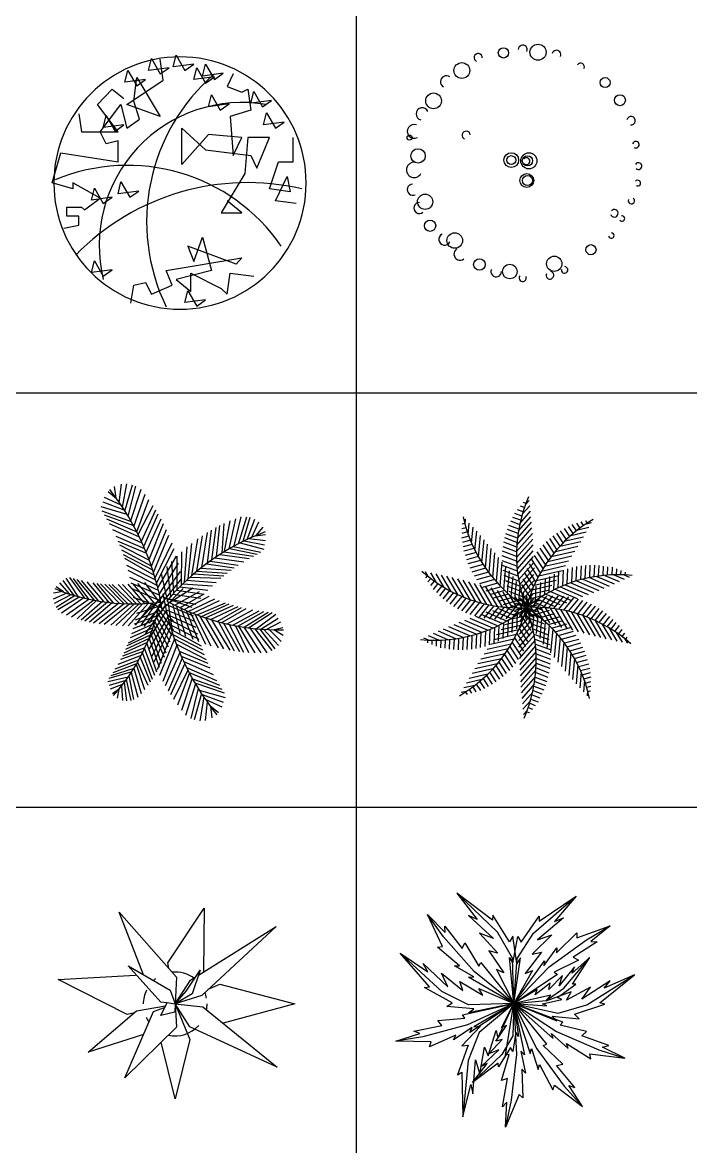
# Model space of a CAD drawing. Header units: inches. Extents: x 7658 to 73799, y 48 to 40262.
# Drawn here: x 23984 to 28071, y 12526 to 19400 of the extents above; entities that cross this region are included whole.
import ezdxf

# ---------------------------------------------------------------- set-up
doc = ezdxf.new("R2010")
doc.units = ezdxf.units.IN
doc.layers.add('www.cad-blocks.net', color=7, linetype='Continuous')

# ---------------------------------------------------------------- blocks, each defined once
blk = doc.blocks.new('A$C516926BB')
for p, q in [((14.6381, 38.5194), (14.6381, 0)), ((0, 16.441), (60.3118, 16.441)), ((0, 13.9072), (62.4121, 13.9072))]:
    blk.add_line(p, q)
blk = doc.blocks.new('A$C65C54F3B')
for p, q in [((0.5896, 1.4597), (0.6077, 1.5322)), ((0.6077, 1.5322), (0.6618, 1.4384)), ((0.6799, 1.4), (0.6618, 1.5279)), ((0.7401, 1.481), (0.7581, 1.5535)), ((0.7581, 1.5535), (0.8123, 1.4597)), ((0.4452, 1.3872), (0.4633, 1.4597)), ((0.4633, 1.4597), (0.5174, 1.3659)), ((0.716, 1.4767), (0.5896, 1.4597)), ((0.6618, 1.4384), (0.716, 1.4767)), ((0.8664, 1.498), (0.7401, 1.481)), ((0.8123, 1.4597), (0.8664, 1.498)), ((0.8664, 1.4043), (0.8845, 1.4767)), ((0.8845, 1.4767), (0.9386, 1.3829)), ((0.9206, 1.4256), (0.9386, 1.498)), ((0.9386, 1.498), (0.9928, 1.4043)), ((0.5716, 1.4043), (0.4452, 1.3872)), ((0.4573, 1.2508), (0.6799, 1.4)), ((0.4994, 1.2721), (0.5174, 1.417)), ((0.5174, 1.417), (0.6618, 1.1783)), ((0.5174, 1.3659), (0.5716, 1.4043)), ((0.9928, 1.4213), (0.8664, 1.4043)), ((1.0469, 1.4426), (0.9206, 1.4256)), ((0.9386, 1.3829), (0.9928, 1.4213)), ((0.9928, 1.4043), (1.0469, 1.4426)), ((1.1071, 1.4384), (1.071, 1.3616)), ((0.2768, 1.2508), (0.367, 1.3446)), ((0.367, 1.3446), (0.4392, 1.2892)), ((0.9567, 1.238), (0.9747, 1.3105)), ((0.9747, 1.3105), (1.0289, 1.2167)), ((1.071, 1.3616), (1.1612, 1.3275)), ((1.1612, 1.3275), (1.1973, 1.3446)), ((1.1973, 1.3446), (1.2154, 1.2167)), ((1.2154, 1.2593), (1.2334, 1.3318)), ((1.2334, 1.3318), (1.2876, 1.238)), ((0.4031, 1.0845), (0.2768, 1.2508)), ((0.2948, 1.0845), (0.4212, 1.2508)), ((0.4212, 1.2508), (0.4573, 1.1058)), ((0.6618, 1.1783), (0.4573, 1.2508)), ((0.5355, 1.1613), (0.4994, 1.2721)), ((1.083, 1.255), (0.9567, 1.238)), ((1.0289, 1.2167), (1.083, 1.255)), ((1.3417, 1.2764), (1.2154, 1.2593)), ((1.2876, 1.238), (1.3417, 1.2764)), ((0.1625, 1.1954), (0.1805, 1.0845)), ((0.3129, 1.1101), (0.3309, 1.1826)), ((0.3309, 1.1826), (0.3851, 1.0888)), ((1.2154, 1.2167), (1.089, 1.1783)), ((1.089, 1.1783), (1.1071, 0.9396)), ((1.2936, 1.1272), (1.3116, 1.1996)), ((1.3116, 1.1996), (1.3658, 1.1058)), ((0.4392, 1.1272), (0.3129, 1.1101)), ((0.3851, 1.0888), (0.4392, 1.1272)), ((0.4573, 1.1058), (0.5355, 1.1613)), ((0.7942, 0.8842), (0.7942, 1.1058)), ((0.7942, 1.1058), (0.9386, 0.9737)), ((1.4199, 1.1442), (1.2936, 1.1272)), ((1.3658, 1.1058), (1.4199, 1.1442)), ((0.1805, 1.0845), (0.4031, 1.0845)), ((0.3309, 1.012), (0.2948, 1.0845)), ((0.9567, 1.0675), (0.7942, 0.8842)), ((1.1612, 1.0504), (0.9567, 1.0675)), ((1.1071, 0.9396), (1.1612, 1.0504)), ((1.1973, 1.0504), (1.1793, 0.8287)), ((1.3297, 1.0504), (1.1973, 1.0504)), ((1.2515, 0.8628), (1.3297, 1.0504)), ((1.4741, 0.9012), (1.4741, 1.0504)), ((0.4031, 1.0291), (0.3309, 1.012)), ((0.4031, 0.9012), (0.4031, 1.0291)), ((0.9386, 0.9737), (1.2154, 0.9396)), ((0, 0.7733), (0.0542, 0.9566)), ((0.0542, 0.9566), (0.4031, 0.9012)), ((1.2154, 0.9396), (1.2515, 0.8628)), ((1.3297, 0.7349), (1.3838, 0.9012)), ((1.3838, 0.9012), (1.4741, 0.9012)), ((1.1793, 0.8287), (1.0349, 0.59)), ((0.1264, 0.7349), (0, 0.7733)), ((0.2948, 0.6795), (0.1264, 0.7733)), ((0.1264, 0.7733), (0.1264, 0.7349)), ((0.4031, 0.7051), (0.4212, 0.7776)), ((0.4212, 0.7776), (0.4753, 0.6838)), ((1.3658, 0.6625), (1.438, 0.8117)), ((1.438, 0.8117), (1.456, 0.7179)), ((0.2407, 0.6667), (0.2587, 0.7392)), ((0.2587, 0.7392), (0.3129, 0.6454)), ((0.5295, 0.7222), (0.4031, 0.7051)), ((0.4753, 0.6838), (0.5295, 0.7222)), ((1.456, 0.7179), (1.3297, 0.7349)), ((0.0903, 0.6241), (0.1805, 0.6241)), ((0.0903, 0.5687), (0.0903, 0.6241)), ((0.1805, 0.6241), (0.1986, 0.607)), ((0.1986, 0.607), (0.2948, 0.6795)), ((0.367, 0.6838), (0.2407, 0.6667)), ((0.3129, 0.6454), (0.367, 0.6838)), ((1.1612, 0.59), (1.071, 0.6625)), ((1.4921, 0.6454), (1.3658, 0.6625)), ((0.1625, 0.5687), (0.0903, 0.5687)), ((0.1625, 0.5133), (0.1625, 0.5687)), ((1.0349, 0.59), (1.1612, 0.59)), ((0.0722, 0.4962), (0.1625, 0.5133)), ((0.8664, 0.2916), (0.9206, 0.4408)), ((0.9206, 0.4408), (0.9747, 0.2362)), ((0.8303, 0.3854), (0.8664, 0.2916)), ((1.1251, 0.2745), (0.8303, 0.3854)), ((0.2407, 0.2234), (0.2587, 0.2958)), ((0.2587, 0.2958), (0.3129, 0.202)), ((0.6979, 0.2362), (1.1612, 0.3129)), ((1.1612, 0.3129), (1.1251, 0.2745)), ((0.367, 0.2404), (0.2407, 0.2234)), ((0.3129, 0.202), (0.367, 0.2404)), ((0.734, 0.1466), (0.6979, 0.2362)), ((0.9747, 0.2362), (0.7581, 0.1807)), ((0.8484, 0.1083), (0.8484, 0.2191)), ((0.8484, 0.2191), (1.0349, 0.1253)), ((1.071, 0.0912), (1.089, 0.2191)), ((1.089, 0.2191), (1.2334, 0.202)), ((0.4813, 0.0358), (0.4994, 0.1466)), ((0.4994, 0.1466), (0.5716, 0.1637)), ((0.5716, 0.1637), (0.6077, 0.0912)), ((0.6077, 0.0912), (0.734, 0.1466)), ((0.7581, 0.1807), (0.8484, 0.1083)), ((0.8123, 0.04), (0.8303, 0.1125)), ((0.8303, 0.1125), (0.8845, 0.0187)), ((1.0349, 0.1253), (1.071, 0.0912)), ((0.9386, 0.0571), (0.8123, 0.04)), ((0.8845, 0.0187), (0.9386, 0.0571))]:
    blk.add_line(p, q)
for centre, major_axis, start_param, end_param in [((0.7822, 0.7714), (0.7716, 0), -0.000001, 6.283184), ((1.7695, 0.5351), (1.1913, 0), 2.280982, 3.59387), ((1.1621, 0.3893), (-0.8744, 0), 4.540484, 6.523969), ((0.4606, -0.2644), (1.1438, 0), 0.604136, 1.968033), ((1.1941, -0.6902), (-1.4638, 0), 4.482102, 5.5121)]:
    blk.add_ellipse(centre, major_axis=major_axis, ratio=1, start_param=start_param, end_param=end_param)
blk = doc.blocks.new('A$C14092DE7')
for centre, major_axis, start_param, end_param in [((0.7109, 1.4181), (-0.0193, 0.0193), 3.481527, 7.024514), ((0.8045, 1.402), (-0.0348, 0.0348), 3.926991, 10.210176), ((0.4385, 1.369), (0.0177, 0.0177), 5.438541, 9.815015), ((0.593, 1.3977), (0.0222, 0.0222), 5.497787, 11.780972), ((0.9173, 1.3863), (0.0193, 0.0193), 5.117489, 8.37672), ((0.3383, 1.2899), (-0.0341, 0.0341), 3.926991, 10.210176), ((1.0657, 1.3136), (-0.0157, 0.0157), 3.420756, 6.561389), ((0.2436, 1.2221), (-0.0254, 0.0254), -1.419355, 1.846653), ((1.2147, 1.2166), (0.0216, 0.0216), 5.497787, 11.780972), ((0.1656, 1.1044), (-0.0341, 0.0341), 3.926991, 10.210176), ((1.3053, 1.1087), (0.0238, 0.0238), 5.497787, 11.780972), ((0.0965, 1.0246), (0.0266, 0.0266), 5.910114, 9.978279), ((0.0467, 0.918), (-0.0301, 0.0301), -1.151412, 2.833306), ((1.3739, 0.9833), (0.0182, 0.0182), 3.779553, 8.457373), ((0.0188, 0.8801), (0.011, 0.011), 5.497787, 11.780972), ((0.3654, 0.8943), (0.0176, 0.0176), 5.623207, 9.800094), ((1.4026, 0.8366), (-0.0142, 0.0142), 1.78317, 6.832441), ((0.0706, 0.768), (0.0311, 0.0311), 5.497787, 11.780972), ((0.6405, 0.7421), (0.0319, 0.0319), 5.497787, 11.780972), ((0.6405, 0.7421), (-0.0193, 0.0193), 3.926991, 10.210176), ((0.7484, 0.7378), (-0.0348, 0.0348), 3.926991, 10.210176), ((0.7398, 0.7378), (0.0222, 0.0222), 5.497787, 11.780972), ((0.7333, 0.7356), (0.0151, 0.0151), 3.141141, 7.854433), ((0.0467, 0.6824), (-0.0331, 0.0331), -0.834856, 3.431205), ((1.4182, 0.7059), (-0.0146, 0.0146), 1.641005, 6.543568), ((0.7355, 0.617), (-0.03, 0.03), 3.926991, 10.210176), ((0.7398, 0.617), (-0.0216, 0.0216), 3.926991, 10.210176), ((1.4138, 0.6016), (0.0123, 0.0123), 3.37553, 7.950636), ((0.0389, 0.5615), (-0.0241, 0.0241), -0.7019, 2.794352), ((0.0792, 0.4492), (0.0241, 0.0241), 0.7854, 4.613612), ((0.1138, 0.4876), (-0.0329, 0.0329), 3.926991, 10.210176), ((1.3754, 0.4939), (-0.0137, 0.0137), 0.434876, 4.833633), ((1.2711, 0.4168), (-0.0162, 0.0162), 1.08913, 6.369721), ((0.144, 0.3409), (-0.0246, 0.0246), 3.926991, 10.210176), ((1.3183, 0.3855), (-0.0116, 0.0116), 1.445753, 5.764183), ((0.2334, 0.2577), (-0.025, 0.025), -0.315685, 3.458182), ((0.2951, 0.2504), (0.0336, 0.0336), 5.497787, 11.780972), ((1.2524, 0.281), (-0.0119, 0.0119), 1.075233, 5.428388), ((1.1283, 0.1943), (-0.022, 0.022), 3.926991, 10.210176), ((0.3275, 0.1669), (-0.0263, 0.0263), -0.23444, 3.046591), ((0.4462, 0.1037), (-0.0252, 0.0252), 3.926991, 10.210176), ((0.9038, 0.108), (0.033, 0.033), 5.497787, 11.780972), ((0.5482, 0.0595), (0.0225, 0.0225), 1.900861, 5.531305), ((0.6318, 0.0606), (0.0318, 0.0318), 5.497787, 11.780972), ((0.9668, 0.0709), (0.0141, 0.0141), 2.225444, 6.977139), ((0.7106, 0.0221), (-0.0157, 0.0157), 0.182582, 4.30869), ((0.8774, 0.0378), (-0.0164, 0.0164), 0.350664, 5.2883)]:
    blk.add_ellipse(centre, major_axis=major_axis, ratio=1, start_param=start_param, end_param=end_param)
blk = doc.blocks.new('A$C700C11DB')
for p, q in [((0.4047, 1.3352), (0.419, 1.4477)), ((0.4248, 1.3055), (0.4506, 1.4498)), ((0.4398, 1.2823), (0.485, 1.4438)), ((0.3887, 1.3578), (0.3365, 1.3999)), ((0.3854, 1.3605), (0.3765, 1.4327)), ((0.4588, 1.2518), (0.5055, 1.4358)), ((0.475, 1.2242), (0.538, 1.4163)), ((0.4948, 1.189), (0.5628, 1.3851)), ((0.4528, 1.2615), (0.2948, 1.3088)), ((0.4358, 1.2887), (0.3061, 1.3367)), ((0.4161, 1.3185), (0.3152, 1.3657)), ((0.5118, 1.1566), (0.5865, 1.353)), ((0.5203, 1.1398), (0.6112, 1.3172)), ((0.4792, 1.2169), (0.3, 1.281)), ((0.4932, 1.1919), (0.3148, 1.2577)), ((0.5399, 1.0992), (0.6286, 1.29)), ((0.5552, 1.065), (0.6429, 1.2662)), ((1.1086, 1.0695), (1.1511, 1.2482)), ((1.1343, 1.0831), (1.1855, 1.2479)), ((1.1635, 1.0977), (1.2053, 1.2444)), ((0.5136, 1.1531), (0.3292, 1.2337)), ((0.5286, 1.1231), (0.3455, 1.205)), ((0.5694, 1.0312), (0.661, 1.2345)), ((0.5868, 0.9866), (0.6753, 1.2073)), ((0.6012, 0.9465), (0.6938, 1.1696)), ((0.9708, 0.9842), (0.9985, 1.1818)), ((0.999, 1.0034), (1.0209, 1.1934)), ((1.0334, 1.0256), (1.0473, 1.2062)), ((1.048, 1.0346), (1.0834, 1.2223)), ((1.0766, 1.0515), (1.117, 1.2358)), ((1.1862, 1.1086), (1.2348, 1.2327)), ((1.2159, 1.122), (1.2582, 1.2161)), ((1.2429, 1.1325), (1.2841, 1.1842)), ((0.5458, 1.0862), (0.3656, 1.167)), ((0.5606, 1.0526), (0.3853, 1.1264)), ((0.6144, 0.9059), (0.7088, 1.1362)), ((0.8493, 0.889), (0.8856, 1.1123)), ((0.8789, 0.9142), (0.9132, 1.1311)), ((0.909, 0.9384), (0.9454, 1.1516)), ((0.9438, 0.9648), (0.9694, 1.1658)), ((1.1697, 1.1007), (1.293, 1.0764)), ((1.1991, 1.1145), (1.2997, 1.1031)), ((1.239, 1.1319), (1.2995, 1.1398)), ((0.5727, 1.0231), (0.3982, 1.0974)), ((0.5894, 0.9797), (0.4079, 1.0744)), ((0.6012, 0.9465), (0.4199, 1.0441)), ((0.6242, 0.8734), (0.7281, 1.0885)), ((0.6332, 0.8407), (0.741, 1.0527)), ((0.7851, 0.8293), (0.7872, 1.0337)), ((0.8038, 0.8474), (0.821, 1.063)), ((0.8263, 0.8685), (0.848, 1.0845)), ((1.0449, 1.0327), (1.2262, 1.0075)), ((1.0792, 1.053), (1.2487, 1.0192)), ((1.102, 1.0658), (1.2712, 1.0303)), ((1.1436, 1.0878), (1.2885, 1.0494)), ((0.6099, 0.9202), (0.4302, 1.0159)), ((0.6196, 0.889), (0.4383, 0.9921)), ((0.6403, 0.8129), (0.7559, 1.0059)), ((0.6495, 0.7733), (0.7673, 0.9644)), ((0.7392, 0.7818), (0.7256, 0.9735)), ((0.7591, 0.803), (0.7587, 1.007)), ((0.9608, 0.9771), (1.1317, 0.951)), ((0.9882, 0.9962), (1.1662, 0.9731)), ((1.0191, 1.0165), (1.1999, 0.993)), ((0.628, 0.8599), (0.4512, 0.9505)), ((0.6368, 0.8271), (0.46, 0.9186)), ((0.656, 0.742), (0.779, 0.914)), ((0.7005, 0.7382), (0.6631, 0.9009)), ((0.7208, 0.7615), (0.6984, 0.9435)), ((0.8596, 0.8979), (1.0444, 0.8867)), ((0.8789, 0.9142), (1.0658, 0.9036)), ((0.9038, 0.9343), (1.0894, 0.9215)), ((0.9374, 0.9601), (1.1079, 0.9347)), ((0.1007, 0.7756), (0.0404, 0.8439)), ((0.1287, 0.767), (0.0611, 0.8577)), ((0.1539, 0.7599), (0.0803, 0.873)), ((0.195, 0.7495), (0.1034, 0.8753)), ((0.2179, 0.7443), (0.1251, 0.8692)), ((0.2531, 0.7372), (0.1472, 0.8634)), ((0.2801, 0.7324), (0.1735, 0.8572)), ((0.313, 0.7274), (0.208, 0.8502)), ((0.3428, 0.7236), (0.2444, 0.8441)), ((0.3687, 0.7208), (0.2701, 0.8406)), ((0.4066, 0.7178), (0.2904, 0.8383)), ((0.4355, 0.7162), (0.317, 0.836)), ((0.4581, 0.7154), (0.3415, 0.8344)), ((0.4849, 0.715), (0.3621, 0.8335)), ((0.5096, 0.7151), (0.3977, 0.833)), ((0.5374, 0.7158), (0.4248, 0.8334)), ((0.5622, 0.7169), (0.4597, 0.835)), ((0.644, 0.7977), (0.4702, 0.8771)), ((0.6506, 0.7684), (0.4779, 0.8407)), ((0.5867, 0.7185), (0.4901, 0.8374)), ((0.6173, 0.7211), (0.5175, 0.8403)), ((0.6507, 0.7248), (0.5605, 0.8464)), ((0.6616, 0.7124), (0.7873, 0.8702)), ((0.7945, 0.8386), (0.975, 0.8255)), ((0.8169, 0.8598), (0.997, 0.846)), ((0.8373, 0.8784), (1.0268, 0.8721)), ((0.085, 0.7807), (0, 0.7434)), ((0.0607, 0.79), (0.002, 0.7803)), ((0.1129, 0.7717), (0.0057, 0.7182)), ((0.1347, 0.7653), (0.0183, 0.6925)), ((0.0636, 0.788), (0.0185, 0.8193)), ((0.163, 0.7575), (0.0293, 0.6783)), ((0.6581, 0.7316), (0.4839, 0.8075)), ((0.6731, 0.7686), (0.5459, 0.6361)), ((0.6672, 0.6789), (0.7958, 0.81)), ((0.6752, 0.7563), (0.8495, 0.6944)), ((0.7123, 0.7233), (0.854, 0.8139)), ((0.7327, 0.7747), (0.9037, 0.7507)), ((0.7455, 0.7063), (0.8963, 0.7905)), ((0.7559, 0.7996), (0.9241, 0.7736)), ((0.775, 0.8192), (0.9474, 0.7982)), ((0.7762, 0.6914), (0.9236, 0.7767)), ((0.801, 0.6801), (0.9542, 0.7622)), ((0.1884, 0.7511), (0.0522, 0.6573)), ((0.2206, 0.7437), (0.0824, 0.645)), ((0.2499, 0.7378), (0.113, 0.6338)), ((0.2651, 0.735), (0.1468, 0.6227)), ((0.3015, 0.729), (0.1722, 0.6154)), ((0.3319, 0.7249), (0.1941, 0.6096)), ((0.3616, 0.7215), (0.2232, 0.6028)), ((0.4007, 0.7182), (0.2478, 0.5978)), ((0.4355, 0.7162), (0.2817, 0.592)), ((0.4704, 0.7152), (0.3115, 0.5879)), ((0.4982, 0.715), (0.3533, 0.5838)), ((0.5259, 0.7154), (0.3844, 0.5819)), ((0.5493, 0.7163), (0.4246, 0.581)), ((0.5826, 0.7182), (0.4597, 0.5816)), ((0.6652, 0.6912), (0.4916, 0.7549)), ((0.6086, 0.7203), (0.5021, 0.5841)), ((0.6472, 0.698), (0.5104, 0.6563)), ((0.6332, 0.7228), (0.5383, 0.5877)), ((0.679, 0.7352), (0.5551, 0.576)), ((0.6849, 0.7055), (0.5638, 0.5323)), ((0.6608, 0.7261), (0.5876, 0.5949)), ((0.6492, 0.7074), (0.7428, 0.6008)), ((0.6828, 0.716), (0.8578, 0.6419)), ((0.7023, 0.7287), (0.7264, 0.5634)), ((0.7079, 0.7468), (0.8728, 0.7136)), ((0.7296, 0.7143), (0.7747, 0.5365)), ((0.7542, 0.702), (0.8109, 0.5184)), ((0.7804, 0.6895), (0.8539, 0.4991)), ((0.8263, 0.6691), (0.9898, 0.7467)), ((0.8549, 0.6574), (1.0177, 0.7355)), ((0.8806, 0.6475), (1.055, 0.722)), ((0.9085, 0.6374), (1.0766, 0.7147)), ((0.9323, 0.6292), (1.1027, 0.7067)), ((0.9629, 0.6194), (1.1312, 0.6986)), ((1.0034, 0.6076), (1.1532, 0.693)), ((0.6326, 0.6391), (0.4962, 0.5907)), ((0.6399, 0.6672), (0.5023, 0.616)), ((0.6918, 0.6743), (0.576, 0.482)), ((0.7014, 0.6348), (0.5879, 0.4407)), ((0.6315, 0.6353), (0.7142, 0.4828)), ((0.6379, 0.6592), (0.7254, 0.5213)), ((0.6435, 0.6818), (0.7337, 0.5547)), ((0.6907, 0.6793), (0.8642, 0.6088)), ((0.6976, 0.65), (0.8722, 0.5724)), ((0.7051, 0.6207), (0.8828, 0.531)), ((0.8141, 0.6743), (0.8901, 0.4845)), ((0.8381, 0.6642), (0.9322, 0.4696)), ((0.8667, 0.6528), (0.9652, 0.4592)), ((0.8956, 0.6419), (1.0103, 0.4469)), ((0.9323, 0.6292), (1.0428, 0.4394)), ((1.0314, 0.6002), (1.1813, 0.6864)), ((1.0639, 0.5924), (1.2215, 0.6783)), ((1.1, 0.5846), (1.2601, 0.6719)), ((1.13, 0.5788), (1.2898, 0.668)), ((1.1693, 0.5723), (1.3151, 0.6652)), ((1.1951, 0.5686), (1.3401, 0.663)), ((1.2419, 0.5632), (1.3631, 0.6515)), ((1.2709, 0.5606), (1.377, 0.628)), ((0.6112, 0.5694), (0.4709, 0.5071)), ((0.6194, 0.5944), (0.4791, 0.5313)), ((0.6262, 0.6168), (0.4887, 0.5629)), ((0.7088, 0.6071), (0.6033, 0.394)), ((0.6077, 0.5592), (0.6787, 0.3888)), ((0.6161, 0.584), (0.6901, 0.4158)), ((0.7182, 0.5745), (0.6165, 0.3584)), ((0.6227, 0.6051), (0.7037, 0.4514)), ((0.7142, 0.588), (0.892, 0.4993)), ((0.7229, 0.559), (0.9054, 0.4578)), ((0.9692, 0.6175), (1.0802, 0.432)), ((1.0111, 0.6055), (1.1078, 0.4275)), ((1.0433, 0.5972), (1.1407, 0.423)), ((1.0765, 0.5895), (1.1657, 0.4203)), ((1.1167, 0.5813), (1.195, 0.418)), ((1.1335, 0.5782), (1.2345, 0.4161)), ((1.1663, 0.5728), (1.2707, 0.4156)), ((1.2027, 0.5676), (1.307, 0.4164)), ((1.2316, 0.5643), (1.339, 0.4291)), ((1.2641, 0.5611), (1.3561, 0.4396)), ((1.2892, 0.5593), (1.3793, 0.4612)), ((1.3033, 0.5584), (1.393, 0.6054)), ((1.3217, 0.5575), (1.3952, 0.4852)), ((1.3468, 0.5566), (1.4061, 0.5712)), ((1.3506, 0.5575), (1.4077, 0.5242)), ((0.5868, 0.5038), (0.4428, 0.4362)), ((0.5947, 0.5237), (0.4519, 0.4576)), ((0.6035, 0.5473), (0.4592, 0.4755)), ((0.5868, 0.5038), (0.6487, 0.3277)), ((0.5988, 0.5345), (0.6618, 0.3528)), ((0.7283, 0.5421), (0.6363, 0.3109)), ((0.742, 0.5017), (0.6517, 0.2776)), ((0.733, 0.5279), (0.9137, 0.4341)), ((0.742, 0.5017), (0.9243, 0.406)), ((0.551, 0.4237), (0.4125, 0.3742)), ((0.5616, 0.4459), (0.4238, 0.396)), ((0.5763, 0.4786), (0.4322, 0.4133)), ((0.5463, 0.4143), (0.6054, 0.2553)), ((0.5587, 0.4398), (0.6206, 0.279)), ((0.574, 0.4735), (0.6329, 0.2994)), ((0.7567, 0.4618), (0.6706, 0.2401)), ((0.7746, 0.4173), (0.6852, 0.2131)), ((0.7541, 0.4686), (0.9366, 0.3758)), ((0.7713, 0.4253), (0.9465, 0.3529)), ((0.5104, 0.3481), (0.3647, 0.2938)), ((0.5232, 0.3706), (0.3785, 0.3152)), ((0.5381, 0.3983), (0.3957, 0.3437)), ((0.5089, 0.3455), (0.5582, 0.1907)), ((0.5162, 0.3581), (0.5787, 0.2173)), ((0.533, 0.3886), (0.5933, 0.2376)), ((0.7892, 0.3837), (0.7036, 0.1815)), ((0.8049, 0.3496), (0.7182, 0.158)), ((0.7837, 0.3961), (0.9598, 0.324)), ((0.7988, 0.3625), (0.9799, 0.2837)), ((0.4811, 0.3003), (0.3402, 0.2586)), ((0.493, 0.3191), (0.3525, 0.2759)), ((0.4776, 0.2949), (0.518, 0.144)), ((0.4944, 0.3213), (0.5385, 0.167)), ((0.8249, 0.3092), (0.7359, 0.1309)), ((0.8335, 0.2925), (0.7609, 0.0953)), ((0.8164, 0.3259), (1.0004, 0.2459)), ((0.8317, 0.296), (1.017, 0.2173)), ((0.4589, 0.2671), (0.335, 0.2373)), ((0.4446, 0.2468), (0.3425, 0.2153)), ((0.4281, 0.2247), (0.3483, 0.1926)), ((0.4186, 0.2123), (0.4249, 0.1248)), ((0.4354, 0.2343), (0.4491, 0.1219)), ((0.448, 0.2516), (0.4759, 0.125)), ((0.4639, 0.2743), (0.4921, 0.1304)), ((0.8509, 0.2604), (0.785, 0.0636)), ((0.8711, 0.2253), (0.8101, 0.0326)), ((0.8526, 0.2575), (1.0317, 0.1936)), ((0.8668, 0.2325), (1.0466, 0.1704)), ((0.4053, 0.1955), (0.3632, 0.1652)), ((0.4026, 0.1936), (0.3927, 0.1383)), ((0.8876, 0.1979), (0.8428, 0.0134)), ((0.9069, 0.1676), (0.8634, 0.0056)), ((0.8937, 0.1882), (1.0522, 0.1426)), ((0.9222, 0.1445), (0.8979, 0)), ((0.911, 0.1613), (1.0411, 0.1146)), ((0.9426, 0.1151), (0.9294, 0.0024)), ((0.931, 0.1316), (1.0324, 0.0856)), ((0.9588, 0.0927), (1.0114, 0.0511)), ((0.9621, 0.09), (0.9718, 0.0179))]:
    blk.add_line(p, q)
for centre, radius, start, end in [((-0.8911, 0.4363), 1.5771, 8.54397, 38.29075), ((1.7928, -0.1905), 1.4337, 110.18977, 139.93611), ((0.4915, 2.0053), 1.2903, 248.0992, 277.84662), ((2.2287, 1.0277), 1.5771, 189.1508, 218.89767), ((-0.5427, 0.9612), 1.2186, 318.53915, 348.28574), ((1.3843, 1.9898), 1.4337, 241.29253, 271.03854)]:
    blk.add_arc(centre, radius, start, end)
blk = doc.blocks.new('A$C23565D86')
for p, q in [((0.6452, 1.3133), (0.6291, 1.3193)), ((0.6428, 1.3069), (0.6642, 1.3314)), ((0.6197, 1.2361), (0.5761, 1.2525)), ((0.6274, 1.2621), (0.594, 1.2747)), ((0.6089, 1.1934), (0.6721, 1.2656)), ((0.6359, 1.2879), (0.6108, 1.2973)), ((0.6227, 1.2466), (0.6683, 1.2986)), ((0.2713, 1.1903), (0.2547, 1.1857)), ((0.2731, 1.1837), (0.276, 1.2161)), ((0.2923, 1.1231), (0.2986, 1.192)), ((0.6013, 1.1563), (0.5409, 1.179)), ((0.6066, 1.1832), (0.5522, 1.2037)), ((0.6128, 1.2098), (0.5647, 1.2279)), ((0.5929, 1.1004), (0.6788, 1.1984)), ((0.5993, 1.145), (0.6756, 1.2321)), ((0.933, 1.1284), (0.9047, 1.1713)), ((0.954, 1.1456), (0.9284, 1.1845)), ((0.9756, 1.1621), (0.9559, 1.1919)), ((0.9976, 1.1779), (0.9828, 1.2003)), ((1.02, 1.193), (1.0105, 1.2074)), ((1.0143, 1.1893), (1.046, 1.1965)), ((0.296, 1.1129), (0.2511, 1.1005)), ((0.287, 1.1384), (0.2525, 1.1289)), ((0.2787, 1.1642), (0.2528, 1.1571)), ((0.3124, 1.0719), (0.3211, 1.1675)), ((0.3331, 1.0272), (0.3436, 1.1425)), ((0.3542, 0.9873), (0.366, 1.1171)), ((0.5902, 1.0738), (0.5153, 1.1019)), ((0.5931, 1.1016), (0.5225, 1.1281)), ((0.5968, 1.1291), (0.5311, 1.1538)), ((0.5872, 1.019), (0.6843, 1.1298)), ((0.5891, 1.0585), (0.6817, 1.1643)), ((0.8534, 1.0524), (0.8119, 1.1153)), ((0.8726, 1.0725), (0.8339, 1.1311)), ((0.8922, 1.0919), (0.8567, 1.1457)), ((0.9124, 1.1105), (0.8803, 1.1591)), ((0.884, 1.0839), (0.9969, 1.1095)), ((0.9201, 1.1174), (1.0137, 1.1386)), ((0.9626, 1.1523), (1.0301, 1.1676)), ((0.3059, 1.0875), (0.2564, 1.0739)), ((0.3165, 1.0624), (0.2604, 1.0469)), ((0.328, 1.0375), (0.2659, 1.0203)), ((0.3756, 0.9512), (0.3884, 1.0912)), ((0.3974, 0.9181), (0.4107, 1.0648)), ((0.4193, 0.8877), (0.433, 1.038)), ((0.5872, 1.0171), (0.505, 1.048)), ((0.5883, 1.0456), (0.5094, 1.0752)), ((0.5871, 0.9815), (0.6866, 1.095)), ((0.5885, 0.9457), (0.6885, 1.0598)), ((0.7819, 0.9642), (0.7318, 1.0401)), ((0.799, 0.9875), (0.7506, 1.0608)), ((0.8166, 1.0099), (0.7702, 1.0802)), ((0.8348, 1.0316), (0.7907, 1.0984)), ((0.8248, 1.0199), (0.962, 1.051)), ((0.8526, 1.0515), (0.9797, 1.0803)), ((0.3404, 1.0128), (0.2727, 0.9942)), ((0.3536, 0.9884), (0.2809, 0.9683)), ((0.3676, 0.9642), (0.2904, 0.9429)), ((0.4415, 0.8595), (0.4553, 1.0106)), ((0.4639, 0.8334), (0.4775, 0.9828)), ((0.5878, 0.959), (0.5004, 0.9919)), ((0.5896, 0.9294), (0.5004, 0.963)), ((0.587, 0.9882), (0.5019, 1.0202)), ((0.5912, 0.9114), (0.6901, 1.0242)), ((0.5951, 0.8784), (0.6913, 0.9882)), ((0.7341, 0.8892), (0.681, 0.9698)), ((0.7494, 0.9152), (0.697, 0.9947)), ((0.7654, 0.9401), (0.7139, 1.0181)), ((0.7581, 0.9289), (0.906, 0.9625)), ((0.778, 0.9587), (0.9252, 0.9921)), ((0.8001, 0.989), (0.9438, 1.0217)), ((0.0464, 0.8667), (0.0298, 0.8946)), ((0.3826, 0.9402), (0.3014, 0.9179)), ((0.3985, 0.9165), (0.3138, 0.8932)), ((0.4864, 0.809), (0.4997, 0.9544)), ((0.5925, 0.8995), (0.5022, 0.9334)), ((0.5964, 0.8691), (0.5057, 0.9032)), ((0.5091, 0.7861), (0.5218, 0.9254)), ((0.5319, 0.7648), (0.5443, 0.9014)), ((0.6, 0.8466), (0.6922, 0.9518)), ((0.6059, 0.8159), (0.6963, 0.9191)), ((0.7055, 0.8344), (0.6523, 0.9149)), ((0.7194, 0.8623), (0.6661, 0.9432)), ((0.7238, 0.8706), (0.8662, 0.9029)), ((0.7401, 0.8996), (0.8864, 0.9328)), ((0.8427, 0.7977), (0.8471, 0.8941)), ((0.8703, 0.8097), (0.8746, 0.9049)), ((0.8979, 0.8205), (0.9021, 0.9138)), ((0.9254, 0.8303), (0.9296, 0.9211)), ((0.9529, 0.8391), (0.9569, 0.9268)), ((0.9804, 0.8469), (0.9842, 0.931)), ((1.0078, 0.8537), (1.0114, 0.9337)), ((1.0351, 0.8596), (1.0385, 0.9349)), ((1.0624, 0.8646), (1.0656, 0.9347)), ((1.0897, 0.8687), (1.0926, 0.9331)), ((1.1169, 0.8719), (1.1196, 0.9301)), ((1.1441, 0.8743), (1.1465, 0.9256)), ((1.1713, 0.8759), (1.1734, 0.9224)), ((1.1984, 0.8766), (1.2, 0.9122)), ((1.2255, 0.8764), (1.2267, 0.9032)), ((0.0411, 0.871), (0.0304, 0.8575)), ((0.0624, 0.8543), (0.0457, 0.8333)), ((0.0843, 0.8382), (0.062, 0.8103)), ((0.0976, 0.8289), (0.0622, 0.8884)), ((0.1439, 0.7994), (0.0948, 0.8818)), ((0.1869, 0.7753), (0.1277, 0.8748)), ((0.2275, 0.7555), (0.1608, 0.8674)), ((0.2661, 0.7388), (0.1941, 0.8596)), ((0.3031, 0.7249), (0.2277, 0.8514)), ((0.3387, 0.7132), (0.2615, 0.8428)), ((0.3732, 0.7035), (0.2956, 0.8338)), ((0.4153, 0.8931), (0.3277, 0.869)), ((0.4331, 0.8699), (0.3431, 0.8451)), ((0.452, 0.8471), (0.3601, 0.8218)), ((0.6015, 0.8382), (0.5112, 0.8722)), ((0.6079, 0.8069), (0.5189, 0.8404)), ((0.5548, 0.7448), (0.5658, 0.8657)), ((0.5778, 0.726), (0.5878, 0.835)), ((0.6127, 0.7862), (0.6927, 0.8776)), ((0.6203, 0.7575), (0.6924, 0.8398)), ((0.6797, 0.7751), (0.6289, 0.8521)), ((0.6922, 0.8053), (0.6399, 0.8847)), ((0.6959, 0.8137), (0.8296, 0.8441)), ((0.7092, 0.842), (0.8455, 0.873)), ((0.7316, 0.7374), (0.7358, 0.8295)), ((0.7595, 0.7545), (0.7638, 0.8494)), ((0.7873, 0.7702), (0.7916, 0.8666)), ((0.815, 0.7846), (0.8194, 0.8814)), ((0.9191, 0.8281), (1.0577, 0.7687)), ((0.9548, 0.8396), (1.0902, 0.7816)), ((0.9929, 0.8501), (1.1221, 0.7947)), ((1.0339, 0.8593), (1.1537, 0.808)), ((1.0784, 0.8671), (1.1848, 0.8215)), ((1.1273, 0.8729), (1.2155, 0.8351)), ((1.1821, 0.8762), (1.2458, 0.849)), ((1.2457, 0.8758), (1.2756, 0.8629)), ((1.2526, 0.8755), (1.2533, 0.8926)), ((0.1066, 0.8229), (0.0775, 0.7865)), ((0.1295, 0.8082), (0.0974, 0.768)), ((0.1529, 0.7941), (0.1166, 0.7486)), ((0.1768, 0.7807), (0.1366, 0.7303)), ((0.2013, 0.768), (0.1575, 0.7131)), ((0.4067, 0.6954), (0.3299, 0.8243)), ((0.4393, 0.6889), (0.3645, 0.8143)), ((0.4719, 0.8245), (0.3789, 0.7989)), ((0.471, 0.6838), (0.3994, 0.8039)), ((0.4929, 0.8022), (0.3995, 0.7765)), ((0.5152, 0.7803), (0.4222, 0.7546)), ((0.502, 0.6799), (0.4318, 0.7977)), ((0.5387, 0.7587), (0.4471, 0.7334)), ((0.5323, 0.6772), (0.4702, 0.7815)), ((0.562, 0.6756), (0.506, 0.7695)), ((0.6155, 0.7752), (0.5292, 0.8076)), ((0.5911, 0.6749), (0.5421, 0.757)), ((0.6246, 0.7428), (0.5424, 0.7737)), ((0.601, 0.7084), (0.6097, 0.8036)), ((0.6573, 0.7108), (0.6126, 0.7786)), ((0.668, 0.7436), (0.6197, 0.817)), ((0.6242, 0.6919), (0.6315, 0.7715)), ((0.6287, 0.7297), (0.6917, 0.8016)), ((0.6378, 0.7026), (0.6905, 0.7628)), ((0.6732, 0.758), (0.7799, 0.7823)), ((0.6757, 0.6985), (0.6793, 0.7797)), ((0.6839, 0.7857), (0.8024, 0.8126)), ((0.7037, 0.7188), (0.7076, 0.8065)), ((0.7674, 0.7591), (0.8934, 0.7051)), ((0.7947, 0.7742), (0.9232, 0.7191)), ((0.8234, 0.7887), (0.9576, 0.7312)), ((0.8536, 0.8026), (0.9915, 0.7434)), ((0.8854, 0.8157), (1.0249, 0.756)), ((0.2263, 0.756), (0.1793, 0.6971)), ((0.2519, 0.7447), (0.202, 0.6821)), ((0.2781, 0.7341), (0.2256, 0.6683)), ((0.3049, 0.7243), (0.2501, 0.6556)), ((0.3323, 0.7152), (0.2756, 0.6442)), ((0.3603, 0.7069), (0.302, 0.6339)), ((0.389, 0.6995), (0.3296, 0.625)), ((0.4184, 0.6929), (0.3582, 0.6175)), ((0.5636, 0.7375), (0.4747, 0.713)), ((0.5899, 0.7167), (0.5053, 0.6933)), ((0.6179, 0.6963), (0.5395, 0.6747)), ((0.6256, 0.659), (0.5521, 0.6905)), ((0.6352, 0.7099), (0.5592, 0.7385)), ((0.6196, 0.6752), (0.5787, 0.7439)), ((0.6476, 0.6764), (0.5805, 0.7016)), ((0.6476, 0.6764), (0.59, 0.7011)), ((0.6476, 0.6764), (0.6081, 0.7362)), ((0.6476, 0.6764), (0.6155, 0.7302)), ((0.6476, 0.6764), (0.6508, 0.748)), ((0.6476, 0.6764), (0.6532, 0.7387)), ((0.6476, 0.6764), (0.6922, 0.7324)), ((0.6476, 0.6764), (0.6888, 0.7235)), ((0.6476, 0.6764), (0.7166, 0.6954)), ((0.6476, 0.6764), (0.7086, 0.6903)), ((0.6551, 0.7034), (0.7331, 0.7211)), ((0.6636, 0.7306), (0.7568, 0.7517)), ((0.6695, 0.6938), (0.743, 0.6623)), ((0.6833, 0.6778), (0.734, 0.7413)), ((0.6924, 0.7108), (0.7802, 0.6731)), ((0.7163, 0.7274), (0.8168, 0.6843)), ((0.7178, 0.6777), (0.7726, 0.7463)), ((0.7413, 0.7435), (0.8529, 0.6956)), ((0.7514, 0.6763), (0.8089, 0.7484)), ((0.784, 0.6738), (0.8433, 0.7481)), ((0.8157, 0.6702), (0.8759, 0.7456)), ((0.8466, 0.6655), (0.9071, 0.7412)), ((0.8767, 0.6598), (0.9369, 0.7353)), ((0.9061, 0.6533), (0.9656, 0.7278)), ((0.9348, 0.6459), (0.9931, 0.7189)), ((0.9628, 0.6376), (1.0195, 0.7086)), ((0.9902, 0.6285), (1.045, 0.6972)), ((0.4717, 0.5641), (0.3375, 0.6216)), ((0.5004, 0.5786), (0.3719, 0.6337)), ((0.4485, 0.6873), (0.388, 0.6115)), ((0.5277, 0.5937), (0.4017, 0.6477)), ((0.4794, 0.6826), (0.4192, 0.6072)), ((0.5539, 0.6093), (0.4422, 0.6572)), ((0.5111, 0.679), (0.4519, 0.6047)), ((0.5788, 0.6254), (0.4783, 0.6685)), ((0.5437, 0.6764), (0.4862, 0.6044)), ((0.6027, 0.642), (0.5149, 0.6796)), ((0.5773, 0.6751), (0.5225, 0.6064)), ((0.6315, 0.6222), (0.5383, 0.601)), ((0.6119, 0.675), (0.5612, 0.6115)), ((0.64, 0.6494), (0.5621, 0.6317)), ((0.6476, 0.6764), (0.5785, 0.6574)), ((0.6476, 0.6764), (0.5865, 0.6625)), ((0.5915, 0.634), (0.5875, 0.5463)), ((0.6476, 0.6764), (0.6029, 0.6204)), ((0.6664, 0.6231), (0.6035, 0.5512)), ((0.6573, 0.6501), (0.6047, 0.59)), ((0.6476, 0.6764), (0.6063, 0.6293)), ((0.6195, 0.6543), (0.6158, 0.5731)), ((0.6378, 0.642), (0.6826, 0.5742)), ((0.6476, 0.6764), (0.6419, 0.614)), ((0.6476, 0.6764), (0.6443, 0.6048)), ((0.6476, 0.6764), (0.7051, 0.6517)), ((0.6476, 0.6764), (0.6796, 0.6226)), ((0.6476, 0.6764), (0.7146, 0.6512)), ((0.6476, 0.6764), (0.687, 0.6166)), ((0.6599, 0.6429), (0.736, 0.6143)), ((0.6709, 0.6609), (0.6636, 0.5813)), ((0.6755, 0.6776), (0.7165, 0.6089)), ((0.6773, 0.6565), (0.7556, 0.6781)), ((0.6941, 0.6444), (0.6855, 0.5492)), ((0.7041, 0.6779), (0.753, 0.5958)), ((0.7052, 0.6361), (0.7899, 0.6595)), ((0.7173, 0.6268), (0.7073, 0.5178)), ((0.7315, 0.6153), (0.8205, 0.6398)), ((0.7331, 0.6772), (0.7891, 0.5832)), ((0.7564, 0.5941), (0.848, 0.6193)), ((0.7628, 0.6756), (0.825, 0.5713)), ((0.7931, 0.6729), (0.8633, 0.5551)), ((0.8241, 0.669), (0.8957, 0.5489)), ((0.8559, 0.6639), (0.9306, 0.5384)), ((0.8884, 0.6574), (0.9652, 0.5285)), ((0.9219, 0.6493), (0.9996, 0.519)), ((0.9564, 0.6396), (1.0336, 0.5099)), ((0.9921, 0.6279), (1.0675, 0.5013)), ((1.017, 0.6187), (1.0695, 0.6845)), ((1.0432, 0.6081), (1.0931, 0.6707)), ((1.0688, 0.5968), (1.1158, 0.6557)), ((1.0938, 0.5848), (1.1376, 0.6397)), ((1.1183, 0.5721), (1.1585, 0.6225)), ((0.3022, 0.5027), (0.173, 0.5581)), ((0.3403, 0.5131), (0.205, 0.5712)), ((0.3761, 0.5246), (0.2374, 0.5841)), ((0.4097, 0.537), (0.2703, 0.5968)), ((0.4415, 0.5502), (0.3036, 0.6093)), ((0.4524, 0.5551), (0.4481, 0.4587)), ((0.4801, 0.5682), (0.4757, 0.4714)), ((0.6112, 0.567), (0.4928, 0.5402)), ((0.5079, 0.5826), (0.5035, 0.4862)), ((0.6219, 0.5948), (0.5152, 0.5705)), ((0.5357, 0.5983), (0.5314, 0.5034)), ((0.5635, 0.6154), (0.5594, 0.5233)), ((0.6824, 0.5665), (0.6024, 0.4752)), ((0.6748, 0.5953), (0.6027, 0.513)), ((0.6154, 0.5777), (0.6662, 0.5007)), ((0.6271, 0.6091), (0.6754, 0.5358)), ((0.6705, 0.6099), (0.7527, 0.5791)), ((0.6796, 0.5776), (0.7659, 0.5452)), ((0.7403, 0.608), (0.7293, 0.4871)), ((0.7632, 0.588), (0.7508, 0.4514)), ((0.786, 0.5666), (0.7733, 0.4274)), ((0.7799, 0.5725), (0.873, 0.5981)), ((0.8022, 0.5506), (0.8956, 0.5763)), ((0.8232, 0.5283), (0.9163, 0.5539)), ((1.0291, 0.6139), (1.101, 0.4931)), ((1.0677, 0.5973), (1.1344, 0.4854)), ((1.1082, 0.5774), (1.1674, 0.478)), ((1.1422, 0.5587), (1.1785, 0.6042)), ((1.1512, 0.5534), (1.2003, 0.471)), ((1.1656, 0.5446), (1.1977, 0.5848)), ((1.1885, 0.5299), (1.2176, 0.5663)), ((0.0494, 0.477), (0.0195, 0.4898)), ((0.113, 0.4766), (0.0494, 0.5038)), ((0.1678, 0.4798), (0.0797, 0.5177)), ((0.2168, 0.4857), (0.1103, 0.5313)), ((0.2612, 0.4934), (0.1415, 0.5448)), ((0.2054, 0.4841), (0.2025, 0.4197)), ((0.2327, 0.4882), (0.2295, 0.4181)), ((0.26, 0.4932), (0.2566, 0.4179)), ((0.2874, 0.4991), (0.2837, 0.4191)), ((0.3148, 0.5059), (0.3109, 0.4218)), ((0.3422, 0.5137), (0.3382, 0.426)), ((0.3697, 0.5225), (0.3656, 0.4317)), ((0.3972, 0.5323), (0.393, 0.439)), ((0.4248, 0.5431), (0.4205, 0.4479)), ((0.5713, 0.4822), (0.4289, 0.4498)), ((0.586, 0.5108), (0.4496, 0.4798)), ((0.5992, 0.5391), (0.4655, 0.5087)), ((0.5757, 0.4905), (0.629, 0.4095)), ((0.5897, 0.5184), (0.6428, 0.4378)), ((0.6892, 0.5369), (0.5988, 0.4337)), ((0.6029, 0.5474), (0.6552, 0.4681)), ((0.6951, 0.5062), (0.603, 0.401)), ((0.6873, 0.5458), (0.7762, 0.5124)), ((0.6936, 0.5145), (0.7839, 0.4806)), ((0.6987, 0.4837), (0.7894, 0.4496)), ((0.8087, 0.5438), (0.7955, 0.3984)), ((0.8312, 0.5194), (0.8176, 0.37)), ((0.8536, 0.4932), (0.8398, 0.3421)), ((0.8432, 0.5057), (0.935, 0.531)), ((0.862, 0.4828), (0.952, 0.5077)), ((0.8798, 0.4597), (0.9675, 0.4838)), ((1.1975, 0.5238), (1.2329, 0.4644)), ((1.2109, 0.5145), (1.2332, 0.5425)), ((1.2327, 0.4985), (1.2495, 0.5195)), ((1.2487, 0.4861), (1.2654, 0.4581)), ((1.254, 0.4818), (1.2647, 0.4953)), ((0.0426, 0.4773), (0.0418, 0.4602)), ((0.0696, 0.4764), (0.0684, 0.4495)), ((0.0967, 0.4762), (0.0951, 0.4405)), ((0.1238, 0.4769), (0.1217, 0.4304)), ((0.151, 0.4785), (0.1487, 0.4272)), ((0.1782, 0.4809), (0.1755, 0.4227)), ((0.537, 0.4238), (0.3891, 0.3903)), ((0.555, 0.4532), (0.4087, 0.42)), ((0.5298, 0.4126), (0.5812, 0.3347)), ((0.5457, 0.4376), (0.5981, 0.3581)), ((0.561, 0.4636), (0.6141, 0.383)), ((0.7, 0.4744), (0.6038, 0.3646)), ((0.7039, 0.4414), (0.6051, 0.3286)), ((0.7026, 0.4533), (0.793, 0.4194)), ((0.7055, 0.4234), (0.7947, 0.3898)), ((0.8758, 0.4651), (0.8621, 0.3148)), ((0.8978, 0.4347), (0.8844, 0.288)), ((0.8967, 0.4363), (0.9813, 0.4596)), ((0.9125, 0.4126), (0.9937, 0.4349)), ((0.495, 0.3637), (0.3513, 0.3311)), ((0.5171, 0.394), (0.37, 0.3606)), ((0.4961, 0.3653), (0.5445, 0.292)), ((0.5132, 0.3885), (0.5633, 0.3127)), ((0.7066, 0.4071), (0.6066, 0.293)), ((0.708, 0.3713), (0.6086, 0.2578)), ((0.7073, 0.3938), (0.7947, 0.3609)), ((0.7081, 0.3646), (0.7932, 0.3326)), ((0.9195, 0.4016), (0.9067, 0.2616)), ((0.9275, 0.3886), (1.0047, 0.4099)), ((0.9409, 0.3655), (0.9291, 0.2357)), ((0.9416, 0.3644), (1.0142, 0.3844)), ((0.9547, 0.34), (1.0224, 0.3586)), ((0.4425, 0.3013), (0.3155, 0.2724)), ((0.4703, 0.3329), (0.3332, 0.3017)), ((0.4225, 0.2803), (0.4612, 0.2217)), ((0.4417, 0.3004), (0.4832, 0.2374)), ((0.4604, 0.3212), (0.5044, 0.2544)), ((0.4785, 0.3429), (0.5249, 0.2726)), ((0.7079, 0.3338), (0.6108, 0.2229)), ((0.7061, 0.2943), (0.6134, 0.1885)), ((0.7049, 0.279), (0.7798, 0.2509)), ((0.7069, 0.3072), (0.7857, 0.2776)), ((0.7079, 0.3357), (0.7901, 0.3048)), ((0.9621, 0.3256), (0.9515, 0.2103)), ((0.9671, 0.3153), (1.0292, 0.3324)), ((0.9827, 0.2809), (0.974, 0.1853)), ((0.9786, 0.2904), (1.0347, 0.3059)), ((0.9892, 0.2653), (1.0388, 0.2789)), ((0.375, 0.2354), (0.2814, 0.2142)), ((0.4111, 0.2689), (0.2982, 0.2433)), ((0.3411, 0.2072), (0.3667, 0.1683)), ((0.3622, 0.2244), (0.3904, 0.1815)), ((0.3828, 0.2423), (0.4148, 0.1937)), ((0.4029, 0.2609), (0.4384, 0.2071)), ((0.7022, 0.2524), (0.6163, 0.1544)), ((0.6958, 0.2077), (0.6195, 0.1206)), ((0.6983, 0.2237), (0.7641, 0.199)), ((0.702, 0.2512), (0.7726, 0.2247)), ((1.0028, 0.2297), (0.9965, 0.1608)), ((0.9991, 0.2399), (1.044, 0.2523)), ((1.0081, 0.2143), (1.0426, 0.2238)), ((0.2808, 0.1635), (0.2491, 0.1563)), ((0.3325, 0.2005), (0.265, 0.1852)), ((0.2751, 0.1597), (0.2846, 0.1454)), ((0.2976, 0.1749), (0.3124, 0.1524)), ((0.3196, 0.1907), (0.3392, 0.1608)), ((0.6862, 0.1594), (0.623, 0.0872)), ((0.6823, 0.143), (0.7304, 0.1249)), ((0.6885, 0.1696), (0.743, 0.1491)), ((0.6938, 0.1965), (0.7542, 0.1738)), ((1.0164, 0.1885), (1.0423, 0.1957)), ((1.022, 0.1691), (1.0191, 0.1367)), ((1.0238, 0.1625), (1.0404, 0.1671)), ((0.6724, 0.1062), (0.6268, 0.0542)), ((0.6677, 0.0906), (0.7011, 0.0781)), ((0.6754, 0.1167), (0.719, 0.1003)), ((0.6523, 0.0459), (0.6309, 0.0214)), ((0.6499, 0.0395), (0.666, 0.0335)), ((0.6592, 0.0649), (0.6843, 0.0555))]:
    blk.add_line(p, q)
for centre, start, end in [((1.4705, 0.9979), 156.3171, 201.34015), ((1.1243, 1.4202), 192.3171, 237.34015), ((1.5023, 0.4528), 120.3171, 165.34015), ((0.5961, 1.5584), 228.3171, 273.34015), ((1.2076, -0.0069), 84.3171, 129.34015), ((0.0875, 1.3597), 264.3171, 309.34015), ((-0.2072, 0.9), 300.3171, 345.34015), ((-0.1754, 0.3549), 336.3171, 21.34015), ((0.699, -0.2056), 48.3171, 93.34015), ((0.1708, -0.0674), 12.3171, 57.34015)]:
    blk.add_arc(centre, 0.8835, start, end)
blk = doc.blocks.new('A$C6F772A09')
for p, q in [((0.5219, 0.76), (0.3739, 1.143)), ((0.3739, 1.143), (0.7239, 0.7453)), ((0.6715, 0.8334), (0.893, 1.1668)), ((0.893, 1.1668), (0.8906, 0.7771)), ((0.859, 0.7573), (1.3335, 1.0549)), ((1.3335, 1.0549), (0.8787, 0.6334)), ((0.6779, 0.7975), (0.6715, 0.8334)), ((0, 0.731), (0.4739, 0.7572)), ((0.6286, 0.5929), (0.4286, 0.8144)), ((0.4286, 0.8144), (0.6858, 0.6644)), ((0.7834, 0.6596), (0.8692, 0.7882)), ((0.8692, 0.7882), (0.8215, 0.6429)), ((0.4239, 0.5167), (0, 0.731)), ((0.7239, 0.7453), (0.7168, 0.581)), ((0.7168, 0.581), (0.8096, 0.7263)), ((0.8096, 0.7263), (0.841, 0.746)), ((0.9189, 0.6707), (0.9906, 0.7025)), ((0.9906, 0.7025), (1.4478, 0.581)), ((0.6858, 0.6644), (0.7168, 0.581)), ((0.7168, 0.581), (0.7834, 0.6596)), ((0.8215, 0.6429), (0.7168, 0.581)), ((0.8787, 0.6334), (0.7168, 0.581)), ((0.481, 0.5382), (0.6572, 0.5702)), ((0.5834, 0.5358), (0.6519, 0.559)), ((0.6655, 0.5879), (0.6286, 0.5929)), ((0.6286, 0.5096), (0.6667, 0.5906)), ((0.6667, 0.5906), (0.7168, 0.581)), ((0.7168, 0.581), (0.7144, 0.531)), ((0.7168, 0.581), (0.8858, 0.5644)), ((0.8072, 0.4405), (0.7168, 0.581)), ((0.7168, 0.581), (0.7239, 0.4382)), ((0.7168, 0.581), (0.8072, 0.3643)), ((0.8858, 0.5644), (1.3406, 0.1953)), ((1.4478, 0.581), (1.011, 0.4627)), ((0.1834, 0.2858), (0.481, 0.5382)), ((0.4096, 0.1286), (0.5834, 0.5358)), ((0.467, 0.5263), (0.4239, 0.5167)), ((0.7144, 0.531), (0.6286, 0.5096)), ((0.7239, 0.4382), (0.4096, 0.1286)), ((1.3406, 0.1953), (0.8072, 0.4405)), ((0.5232, 0.3947), (0.1834, 0.2858)), ((0.7168, 0), (0.6307, 0.3464)), ((0.8072, 0.3643), (0.7168, 0))]:
    blk.add_line(p, q)
for start, end in [(52.81951, 95.66256), (128.06935, 132.95719), (154.30272, 180), (10.193, 21.29806), (349.02136, 0), (204.84886, 214.39487), (257.72416, 317.36891)]:
    blk.add_arc((0.7168, 0.581), 0.1953, start, end)
blk = doc.blocks.new('A$C1B8D6C68')
for points in [[(0.7216, 0.7559), (0.7618, 1.0359), (0.7404, 1.0011), (0.7164, 1.1669), (0.695, 1.1322), (0.5924, 1.2965), (0.5904, 1.2658), (0.373, 1.4308)], [(0.7216, 0.7559), (0.714, 1.0326), (0.6216, 1.1916), (0.373, 1.4308)], [(0.373, 1.4308), (0.4973, 1.2693), (0.4444, 1.2946), (0.5966, 1.1529), (0.511, 1.187), (0.6238, 1.0634), (0.5684, 1.0784), (0.6604, 0.9428), (0.6165, 0.9633), (0.7216, 0.7559)], [(0.7216, 0.7559), (0.6952, 1.0375), (0.7149, 1.0018), (0.747, 1.1662), (0.7667, 1.1304), (0.8772, 1.2895), (0.8776, 1.2588), (1.1029, 1.4129)], [(0.7216, 0.7559), (0.7428, 1.0319), (0.8429, 1.1862), (1.1029, 1.4129)], [(1.1029, 1.4129), (0.9709, 1.2577), (1.0248, 1.2804), (0.866, 1.1463), (0.9531, 1.1761), (0.8344, 1.0582), (0.8904, 1.0705), (0.7919, 0.9396), (0.8367, 0.9579), (0.7216, 0.7559)], [(0.7216, 0.7559), (0.4794, 0.9513), (0.2924, 1.1637), (0.1939, 1.2996), (0.3013, 1.1901), (0.2988, 1.2294), (0.4057, 1.0918), (0.4225, 1.1263), (0.5084, 0.9851), (0.5207, 1.0063), (0.7216, 0.7559), (0.4443, 0.9179), (0.4762, 0.9184), (0.3578, 0.987), (0.3897, 0.9874), (0.2554, 1.0998), (0.2863, 1.104), (0.1939, 1.2996)], [(0.7216, 0.7559), (0.9382, 0.9793), (1.1667, 1.1463), (1.311, 1.232), (1.1922, 1.135), (1.2316, 1.1339), (1.0848, 1.0399), (1.1177, 1.0201), (0.9692, 0.9474), (0.9893, 0.9332), (0.7216, 0.7559), (0.9082, 1.0173), (0.9058, 0.9855), (0.9848, 1.0972), (0.9824, 1.0654), (1.1065, 1.1889), (1.1079, 1.1577), (1.311, 1.232)], [(0.0274, 1.0644), (0.1959, 0.9498), (0.1676, 1.001), (0.318, 0.8575), (0.2789, 0.9409), (0.4089, 0.8356), (0.3906, 0.8899), (0.5314, 0.8061), (0.5084, 0.8486), (0.7216, 0.7559)], [(0.7216, 0.7559), (0.445, 0.7473), (0.2807, 0.8302), (0.0274, 1.0644)], [(0.7216, 0.7559), (0.4444, 0.6993), (0.4779, 0.7228), (0.311, 0.737), (0.3444, 0.7604), (0.1743, 0.8532), (0.2049, 0.857), (0.0274, 1.0644)], [(0.7216, 0.7559), (0.9237, 0.7409), (0.8978, 0.7545), (1.0151, 0.7798), (0.9892, 0.7934), (1.1016, 0.8748), (1.0796, 0.8747), (1.1869, 1.0382)], [(0.7216, 0.7559), (0.919, 0.7749), (1.0281, 0.8488), (1.1869, 1.0382)], [(1.1869, 1.0382), (1.0776, 0.9414), (1.093, 0.9804), (0.9992, 0.8648), (1.0194, 0.9276), (0.9366, 0.8409), (0.9446, 0.8812), (0.8522, 0.8088), (0.8647, 0.8412), (0.7216, 0.7559)], [(0.7216, 0.7559), (0.9837, 0.6494), (0.9551, 0.6786), (1.1218, 0.662), (1.0932, 0.6911), (1.2774, 0.7511), (1.2481, 0.7604), (1.4607, 0.9317)], [(0.7216, 0.7559), (0.992, 0.6967), (1.1686, 0.748), (1.4607, 0.9317)], [(1.4607, 0.9317), (1.274, 0.85), (1.3112, 0.8951), (1.137, 0.7816), (1.1907, 0.8565), (1.0436, 0.7768), (1.0716, 0.8269), (0.9178, 0.7703), (0.9482, 0.8079), (0.7216, 0.7559)], [(0.7216, 0.7559), (0.4389, 0.6259), (0.1655, 0.5528), (0, 0.525), (0.1458, 0.5726), (0.1095, 0.5878), (0.2803, 0.6224), (0.2569, 0.6527), (0.4215, 0.6668), (0.408, 0.6873), (0.7216, 0.7559), (0.4531, 0.5796), (0.4669, 0.6084), (0.3528, 0.5328), (0.3666, 0.5615), (0.2063, 0.4913), (0.2162, 0.5209), (0, 0.525)], [(0.7216, 0.7559), (0.4771, 0.6136), (0.5176, 0.6184), (0.4026, 0.4967), (0.4431, 0.5015), (0.3779, 0.319), (0.4032, 0.3366), (0.4088, 0.0636)], [(0.7216, 0.7559), (0.5094, 0.5782), (0.442, 0.407), (0.4088, 0.0636)], [(0.4088, 0.0636), (0.4583, 0.2613), (0.4712, 0.2042), (0.4879, 0.4114), (0.5143, 0.3232), (0.5413, 0.4883), (0.5638, 0.4356), (0.613, 0.5918), (0.6242, 0.5448), (0.7216, 0.7559)], [(0.4696, 0.2735), (0.5592, 0.3888), (0.5213, 0.3709), (0.6307, 0.4719), (0.5693, 0.4478), (0.6505, 0.536), (0.6108, 0.5253), (0.6771, 0.6222), (0.6456, 0.6077), (0.7216, 0.7559)], [(0.7216, 0.7559), (0.7152, 0.5577), (0.6485, 0.4441), (0.4696, 0.2735)], [(0.7216, 0.7559), (0.7495, 0.5552), (0.7343, 0.5801), (0.7165, 0.4615), (0.7013, 0.4864), (0.6272, 0.369), (0.6259, 0.391), (0.4696, 0.2735)], [(0.7216, 0.7559), (0.7383, 0.4451), (0.7054, 0.1641), (0.6702, 0), (0.6798, 0.1531), (0.6522, 0.1249), (0.6831, 0.2964), (0.6462, 0.2858), (0.6938, 0.4441), (0.6697, 0.4391), (0.7216, 0.7559), (0.7865, 0.4413), (0.7648, 0.4647), (0.7931, 0.3308), (0.7714, 0.3542), (0.7776, 0.1793), (0.7538, 0.1995), (0.6702, 0)], [(0.7216, 0.7559), (0.8615, 0.4779), (1.0297, 0.2503), (1.1417, 0.1254), (1.0574, 0.2535), (1.0953, 0.2427), (0.9833, 0.3763), (1.0206, 0.3854), (0.9006, 0.4991), (0.9241, 0.5067), (0.7216, 0.7559), (0.8215, 0.4506), (0.8287, 0.4817), (0.8707, 0.3515), (0.8779, 0.3826), (0.9595, 0.2277), (0.9701, 0.257), (1.1417, 0.1254)], [(0.7216, 0.7559), (0.9822, 0.5857), (1.2418, 0.4733), (1.4015, 0.4215), (1.2642, 0.4899), (1.3024, 0.4996), (1.1385, 0.5589), (1.1662, 0.5855), (1.0053, 0.6237), (1.0218, 0.642), (0.7216, 0.7559), (0.9613, 0.542), (0.9519, 0.5725), (1.0536, 0.481), (1.0442, 0.5115), (1.1925, 0.4184), (1.187, 0.4491), (1.4015, 0.4215)]]:
    blk.add_lwpolyline(points)
blk.add_point((0.7216, 0.7559))

msp = doc.modelspace()

# ---------------------------------------------------------------- block references
at = {"xscale": 1000, "yscale": 1000, "zscale": 1000}
for name, p in [('A$C14092DE7', (26333.4, 17816.5)), ('A$C65C54F3B', (24165.7, 17647.2)), ('A$C700C11DB', (24171.6, 15129.6)), ('A$C23565D86', (26419, 15145.8)), ('A$C1B8D6C68', (26268.2, 12644.5)), ('A$C6F772A09', (24201.8, 12816.7))]:
    msp.add_blockref(name, p, dxfattribs=at)
at = {"layer": 'www.cad-blocks.net', "color": 155, "true_color": 0x546d8e, "xscale": 1000, "yscale": 1000, "zscale": 1000}
msp.add_blockref('A$C516926BB', (11386.7, 694.4), dxfattribs=at)

doc.saveas('drawing.dxf')
